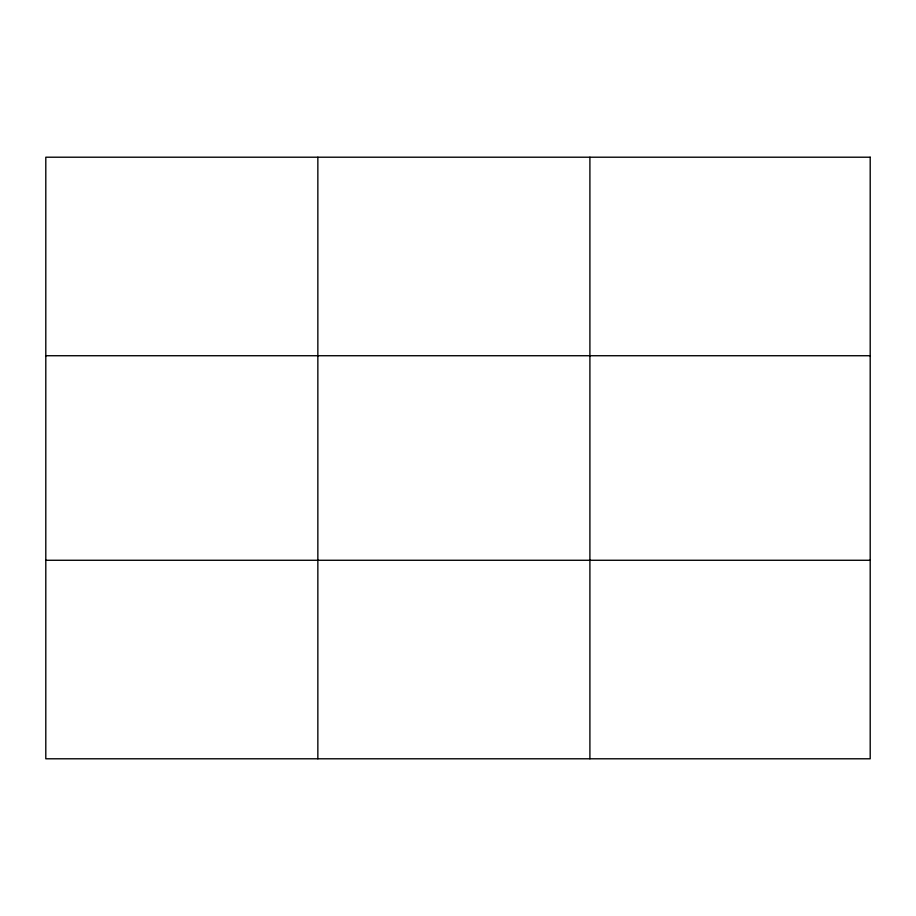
<?xml version="1.0" encoding="UTF-8"?>
<svg xmlns="http://www.w3.org/2000/svg" width="916" height="916" viewBox="0 0 916 916"><rect width="100%" height="100%" fill="white"/><g stroke="black" fill="none" stroke-linecap="round" stroke-linejoin="round"><path stroke-width="1.37" d="M317.852 157.209L317.852 758.792M589.904 157.209L589.904 758.792M45.8 355.729L870.2 355.729M45.8 560.271L870.2 560.271M870.2 157.209L870.2 758.792L45.8 758.792L45.8 157.209L870.2 157.209"/></g></svg>
